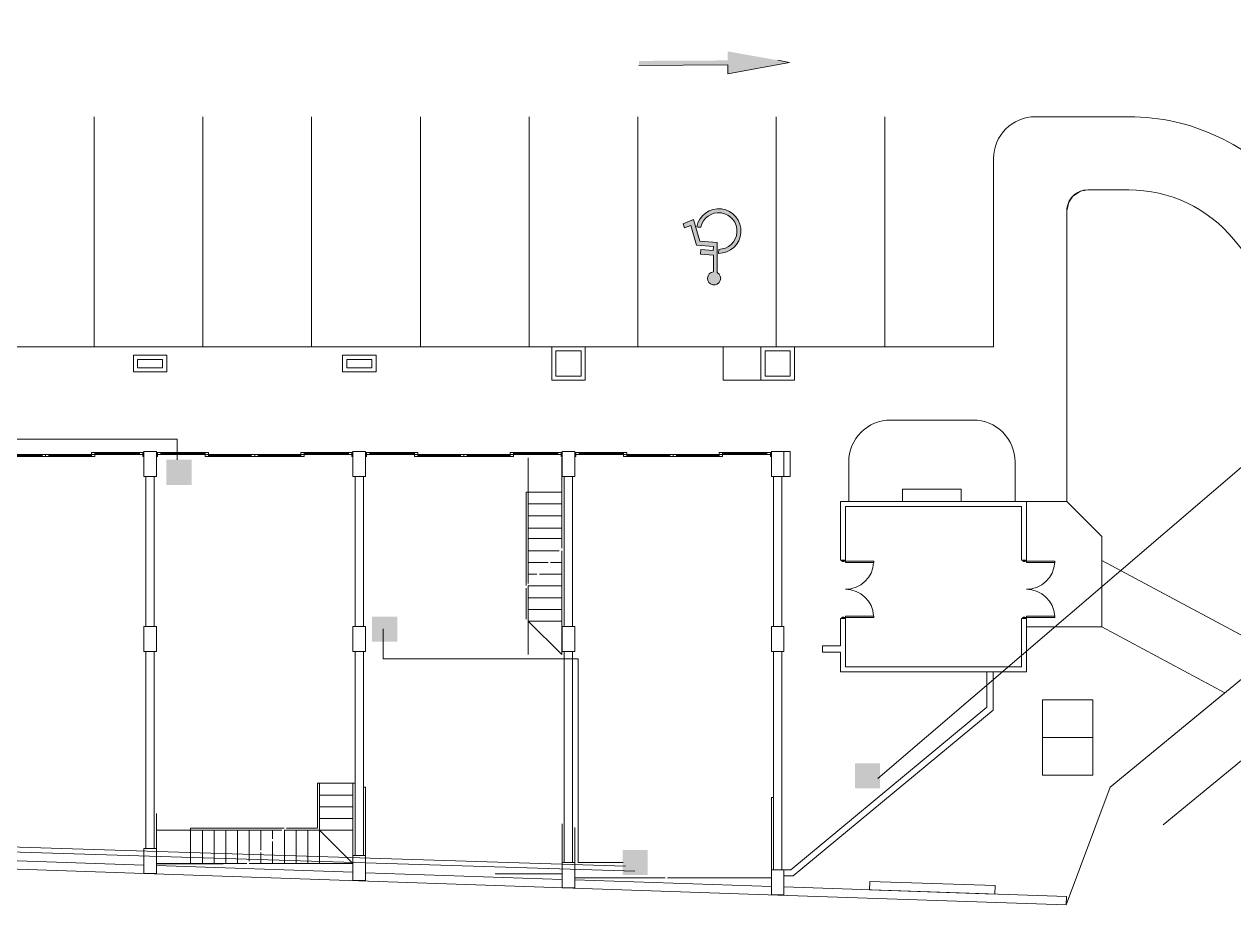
# Model space of a CAD drawing. Header units: inches. Extents: x -35 to 98, y -34 to 46.
# Drawn here: x 41.73 to 70.64, y -33.18 to -12.13 of the extents above; entities that cross this region are included whole.
import ezdxf

# ---------------------------------------------------------------- set-up
doc = ezdxf.new("R2010")
doc.units = ezdxf.units.IN
doc.header["$MEASUREMENT"] = 0
doc.layers.add('back_bone', color=30, linetype='Continuous', lineweight=9)
doc.layers.add('Estructura', color=8, linetype='Continuous', lineweight=9)
doc.layers.add('RACK01', color=7, linetype='Continuous')

# ---------------------------------------------------------------- blocks, each defined once
blk = doc.blocks.new('MINUS')
h = blk.add_hatch(color=252)
edge = h.paths.add_edge_path()
edge.add_line((547.7232086236108, 36.9235401597719), (548.1042804642341, 37.0735914674988))
edge.add_line((548.1042804642342, 37.07359146749879), (548.2385584589549, 36.79635147714157))
edge.add_line((548.2385584589549, 36.79635147714156), (548.3295834900774, 36.84043840209338))
edge.add_line((548.3295834900774, 36.84043840209338), (548.1993180739213, 37.10939373460385))
edge.add_line((548.1993180739213, 37.10939373460384), (548.2946329770457, 37.14871949314875))
edge.add_line((548.2946329770457, 37.14871949314875), (548.4695233105241, 36.78762835183436))
edge.add_line((548.469523310524, 36.78762835183439), (548.9595555950775, 36.83003924652281))
edge.add_line((548.9595555950777, 36.83003924652279), (548.9608679319426, 36.67097045903058))
edge.add_line((548.9608679319423, 36.6709704590306), (549.0589714571755, 36.67581418795538))
edge.add_line((549.0589714571756, 36.67581418795535), (549.0599644592585, 36.93362550172336))
edge.add_line((549.0599644592585, 36.93362550172338), (548.5259816139599, 36.88396187354939))
edge.add_line((548.5259816139599, 36.88396187354937), (548.3441465965848, 37.25939150793232))
edge.add_line((548.3441465965847, 37.25939150793233), (547.6760914684396, 36.99585067876362))
edge.add_arc((547.5778129780072, 36.88030702433592), 0.1516871707172555, 409.61635791416, 736.5597517022761)
edge = h.paths.add_edge_path()
edge.add_line((548.8363633348799, 37.02829337975659), (548.8742134789235, 36.95014525435842))
edge.add_arc((548.5893727626324, 37.39569239434553), 0.5288161188994165, 302.591003042123, 561.5973035725094)
edge.add_line((548.0976828089865, 37.20104533659287), (548.1754386106916, 37.23870546317638))
edge.add_arc((548.5893727625977, 37.3956923942379), 0.442703488396265, -56.0883253260439, 200.7695229083841, ccw=False)
for points in [[(548.8299615828743, 37.03004042403904), (548.8560825608092, 36.97610917725584), (548.8721531190787, 36.9429287486313, 2.149098351319528), (548.0950404180115, 37.1942099337336), (548.1817578918419, 37.23621054294652, -2.097118794356095)], [(547.729245737849, 36.92054368344721), (548.1018005044936, 37.06724129784833), (548.2362379970062, 36.78967199689647), (548.3362629703222, 36.83811794014432), (548.2061317838761, 37.10679613235693), (548.2921860726165, 37.14230107512892), (548.4665241822763, 36.7823500947654), (548.9546003678853, 36.82459169467661), (548.9559110817578, 36.66571963057093), (549.063953159867, 36.67105406210734), (549.064985636497, 36.93911408026156), (548.5289704261605, 36.88926142987001), (548.3466252786585, 37.26574431554543), (547.6770159153589, 37.00159035670518, 6.342635046751864)]]:
    blk.add_lwpolyline(points, format="xyb", close=True)

msp = doc.modelspace()

# ---------------------------------------------------------------- hatches: boundary and pattern name
at = {"layer": 'Estructura'}
h = msp.add_hatch(color=256, dxfattribs=at)
h.dxf.hatch_style = 1
h.paths.add_polyline_path([(60.02482083548703, -13.04327234129518), (58.54738514800793, -12.78124221097535), (58.54855089493354, -12.99723906523398), (56.42458182846052, -13.0087022434799), (56.42516470192309, -13.11670067058803), (58.54913376839578, -13.10523749234223), (58.55029951531957, -13.32123434651699)])
at = {"layer": 'RACK01'}
h = msp.add_hatch(color=256, dxfattribs=at)
h.dxf.hatch_style = 1
h.paths.add_polyline_path([(45.13053497016751, -22.54360634589172), (45.13053497016747, -23.14360634589173), (45.73053497016746, -23.14360634589177), (45.7305349701675, -22.54360634589176)])
h = msp.add_hatch(color=256, dxfattribs=at)
h.dxf.hatch_style = 1
h.paths.add_polyline_path([(50.0478099249429, -26.29081985442657), (50.04780992494286, -26.89081985442658), (50.64780992494286, -26.89081985442662), (50.6478099249429, -26.29081985442662)])
h = msp.add_hatch(color=256, dxfattribs=at)
h.dxf.hatch_style = 1
h.paths.add_polyline_path([(61.58692610531497, -29.79882486948448), (61.58692610531493, -30.39882486948449), (62.18692610531492, -30.39882486948453), (62.18692610531497, -29.79882486948452)])
h = msp.add_hatch(color=256, dxfattribs=at)
h.dxf.hatch_style = 1
h.paths.add_polyline_path([(56.03318712694508, -31.86912294098705), (56.03318712694504, -32.46912294098706), (56.63318712694503, -32.4691229409871), (56.63318712694507, -31.86912294098709)])

# ---------------------------------------------------------------- linework, layer by layer
at = {"layer": 'back_bone', "color": 6}
for p, q in [((84.11520167567457, -11.33508770313199), (62.13448161632273, -30.16453482486131)), ((45.38373970529148, -22.04644860608153), (-9.473731155937514, -22.04644860607772)), ((45.38373970529145, -22.54324996338892), (45.38373970529148, -22.04644860608153)), ((50.31458264859761, -27.29859927524224), (50.31458264859765, -26.58458187624689)), ((54.9705042940108, -27.29859927524256), (50.31458264859761, -27.29859927524224)), ((54.97050429401047, -32.16520869826107), (54.9705042940108, -27.29859927524256)), ((32.95585771287503, -31.52976346120687), (56.1031021688044, -32.25975501498814)), ((56.04466097780568, -32.16520869826115), (54.97050429401047, -32.16520869826107))]:
    msp.add_line(p, q, dxfattribs=at)
at = {"layer": 'back_bone'}
msp.add_lwpolyline([(32.60584641594406, -31.64344934278298), (56.3247123585632, -32.3747397475562)], dxfattribs=at)
at = {"layer": 'Estructura', "linetype": 'Continuous'}
for p, q in [((43.40140601127608, -19.84257202074103), (43.40140601127631, -14.34257202074126)), ((46.00140601127599, -19.84257202074114), (46.00140601127622, -14.34257202074131)), ((48.60140601127601, -19.84257202074131), (48.60140601127624, -14.34257202074149)), ((51.20140601127603, -19.84257202074143), (51.20140601127638, -14.34257202074163)), ((53.80140601127606, -19.84257202074154), (53.80140601127628, -14.34257202074174))]:
    msp.add_line(p, q, dxfattribs=at)
at = {"layer": 'Estructura'}
for p, q in [((56.40140601127597, -19.84257202074166), (56.40140601127619, -14.34257202074183)), ((59.70140601127603, -19.84257202074177), (59.70140601127626, -14.342572020742)), ((62.30140601127594, -19.84257202074188), (62.30140601127628, -14.34257202074205)), ((68.13420320056854, -14.3425720207435), (65.90140601127699, -14.34257202074157)), ((64.9014060112762, -15.34257202074168), (64.90140601127608, -19.84257202074185)), ((68.13420320056706, -16.0925720207435), (67.15140601127665, -16.09257202074268)), ((66.6514060112762, -16.59257202074043), (66.6514060112762, -23.54275993356184)), ((59.70140601127626, -19.842572020742), (-1.49859398872367, -19.84257202073856)), ((58.4401095113419, -20.64257202074178), (58.4401095113419, -19.84257202074194)), ((60.14010951134206, -19.84257202074185), (64.90140601127608, -19.84257202074185)), ((59.34010951134188, -20.64257202074181), (58.4401095113419, -20.64257202074178)), ((62.4399233300163, -21.59257202074183), (64.41278845846965, -21.59257202074191)), ((53.7783379179157, -22.49881138683816), (53.77833791791654, -25.4988113868385)), ((54.57833791791585, -22.49881138683794), (54.57833791791632, -24.65881138683859)), ((61.4399233300163, -23.54275993356178), (61.43992333001619, -22.59257202074191)), ((65.41278845846954, -23.54275993356195), (65.41278845846976, -22.59257202074211)), ((44.64010951134183, -26.5275720207414), (44.64010951134183, -22.94257202074145)), ((44.84010951134188, -26.52757202074143), (44.84010951134199, -22.94257202074145)), ((49.64010951134195, -26.52757202074143), (49.64010951134195, -22.94257202074151)), ((49.84010951134211, -26.52757202074149), (49.84010951134211, -22.94257202074151)), ((54.64010951134183, -26.52757202074149), (54.64010951134195, -22.94257202074157)), ((54.84010951134199, -26.52757202074152), (54.84010951134211, -22.94257202074157)), ((59.64010951134183, -26.52757202074166), (59.64010951134195, -22.94257202074171)), ((59.84010951134199, -26.52757202074166), (59.84010951134199, -22.94257202074168)), ((53.72833791791623, -23.318811386838), (53.72833791791663, -25.55131138683841)), ((61.23999755452358, -24.94521958313599), (61.2399233295191, -23.54275053552105)), ((61.23992333001648, -23.54275993356153), (65.6871108141771, -23.54275993356161)), ((61.35992896949448, -23.66275993356122), (65.56711645338792, -23.66275993356162)), ((61.35999714229034, -24.94521958313605), (61.35992896949448, -23.66275993356122)), ((65.56711645338792, -23.66275993356162), (65.56718282194434, -24.94522898117673)), ((65.68718310786299, -24.94522898117656), (65.6871108141771, -23.54275993356161)), ((65.6871108141771, -23.54275993356173), (66.6514060112762, -23.54275993356184)), ((67.48715389483935, -24.37850781712511), (66.6514060112762, -23.5427599335619)), ((53.77833791791671, -23.87881138683827), (54.57833791791672, -23.87881138683816)), ((54.57666977069228, -24.17445219889829), (53.78754259827141, -24.17445219889834)), ((54.5766697706923, -24.42815386512633), (53.78754259827142, -24.42815386512638)), ((67.48726525952019, -26.53893879333377), (67.48715389483935, -24.37850781712511)), ((53.77833791791678, -24.71881138683842), (54.52119506077369, -24.71881138683832)), ((54.57833791791634, -24.71881138683876), (54.57833791791693, -27.19881138683832)), ((53.77833791791681, -24.99881138683839), (54.25452839410706, -24.99881138683833)), ((54.31167125125003, -24.99881138683832), (54.57833791791671, -24.99881138683828)), ((61.23999755452358, -24.94521958313599), (61.35999714229034, -24.94521958313605)), ((61.26212323914409, -24.94746478105428), (61.26212340584844, -24.94521958313605)), ((61.27334800623554, -24.96393039930966), (61.27334822850808, -24.96093680208536)), ((61.30187681861092, -24.96393251755482), (61.27334800623554, -24.96393039930966)), ((61.28387681866069, -24.96393118106691), (61.28387649691363, -24.96826451438811)), ((61.29477041775498, -24.97693198994521), (61.32187585331427, -24.97693400250567)), ((61.30187681861092, -24.96393251755482), (61.30187770960309, -24.95193251758796)), ((61.32187770954793, -24.95193400257507), (61.30187770960309, -24.95193251758796)), ((61.32187770954793, -24.95193400257507), (61.32187585331427, -24.97693400250567)), ((61.35987681845096, -24.96393682401684), (61.32187681855576, -24.96393400254196)), ((61.35987867468462, -24.93893682408564), (61.35987681845096, -24.96393682401684)), ((65.68718310786288, -24.94522898117667), (65.56718282194434, -24.94522898117664)), ((65.58944374656845, -24.94747417909458), (65.58944391327292, -24.94522898117641)), ((65.60066851366001, -24.96393979735008), (65.60066873593244, -24.96094620012575)), ((65.62919732603517, -24.96394191559516), (65.60066851366001, -24.96393979735008)), ((65.61119732608493, -24.96394057910724), (65.611197004338, -24.9682739124285)), ((65.62209092517945, -24.9769413879856), (65.64919636073874, -24.97694340054606)), ((65.62919732603517, -24.96394191559516), (65.62919821702734, -24.9519419156283)), ((65.64919821697241, -24.95194340061543), (65.62919821702734, -24.9519419156283)), ((65.64919821697241, -24.95194340061543), (65.64919636073874, -24.97694340054606)), ((65.68719732587543, -24.96394622205726), (65.64919732598001, -24.96394340058229)), ((65.68719918210898, -24.93894622212603), (65.68719732587543, -24.96394622205726)), ((67.48718344872383, -24.95184154436707), (71.59895206484485, -27.14719845680638)), ((53.77833791791685, -25.27881138683836), (53.98786172744034, -25.27881138683845)), ((54.04500458458327, -25.27881138683845), (54.57833791791675, -25.27881138683836)), ((53.72833791791665, -25.61131138683859), (53.72833791791681, -26.34881138683831)), ((53.77833791791652, -25.55881138683868), (53.77833791791678, -26.39881138683837)), ((53.77833791791672, -25.55881138683834), (54.57833791791668, -25.55881138683834)), ((53.77833791791678, -25.83881138683854), (54.57833791791668, -25.83881138683842)), ((73.17308202254826, -25.85001766263896), (67.68745227004727, -30.37051708140275)), ((53.77833791791679, -26.1188113868384), (54.57833791791675, -26.11881138683828)), ((61.29467211163193, -26.30093198629594), (61.3217775471911, -26.30093399885656)), ((61.32177569095755, -26.32593399878799), (61.3217775471911, -26.30093399885656)), ((65.62199261905606, -26.3009413843363), (65.64909805461524, -26.30094339689695)), ((65.6490961983818, -26.32594339682835), (65.64909805461524, -26.30094339689695)), ((53.77833791791678, -26.39881138683848), (53.77833791791698, -27.19881138683844)), ((53.77833791791678, -26.39881138683848), (54.57833791791679, -26.39881138683837)), ((53.77833791791678, -26.39881138683848), (54.57833791791693, -27.19881138683832)), ((61.2401059059623, -26.99250189573006), (61.24007131594975, -26.33892939529277)), ((61.24007131594975, -26.33892939529277), (61.36007122890565, -26.33892939529282)), ((61.25977519291676, -26.33263937801273), (61.25977472588703, -26.33892939529282)), ((61.25977472588703, -26.33892939529282), (61.35977472561147, -26.33893682022664)), ((61.26202039083465, -26.33263954471717), (61.25977519291676, -26.33263937801273)), ((61.262020557539, -26.33039434679874), (61.26202039083465, -26.33263954471717)), ((61.27324776962926, -26.31393039558826), (61.27324754735649, -26.31692399281256)), ((61.30177658200488, -26.31393251383399), (61.27324776962926, -26.31393039558826)), ((61.28377658205441, -26.31393117734559), (61.28377690380147, -26.30959784402442)), ((61.30177658200488, -26.31393251383399), (61.30177569101271, -26.32593251380091)), ((61.32177569095755, -26.32593399878799), (61.30177569101271, -26.32593251380091)), ((61.3597765818448, -26.31393682029567), (61.32177658194949, -26.31393399882062)), ((61.35977472561147, -26.33893682022664), (61.3597765818448, -26.31393682029567)), ((61.36013269017563, -27.4951325068311), (61.36007122890565, -26.33892939529282)), ((65.68711098252923, -26.33893879333341), (65.56711097977448, -26.33893879333338)), ((65.5672549472781, -26.33893879333338), (65.56731478100868, -27.49513250683113)), ((65.58709570034101, -26.33264877605312), (65.58709523331105, -26.3389387933331)), ((65.58709523331105, -26.3389387933331), (65.68709523303572, -26.33894621826703)), ((65.5893408982589, -26.33264894275753), (65.58709570034101, -26.33264877605312)), ((65.58934106496325, -26.3304037448391), (65.5893408982589, -26.33264894275753)), ((65.60056827705351, -26.31393979362865), (65.60056805478062, -26.31693339085295)), ((65.62909708942912, -26.31394191187435), (65.60056827705351, -26.31393979362865)), ((65.61109708947855, -26.31394057538596), (65.61109741122571, -26.30960724206479)), ((65.62909708942912, -26.31394191187435), (65.62909619843695, -26.3259419118413)), ((65.6490961983818, -26.32594339682835), (65.62909619843695, -26.3259419118413)), ((65.68709708926893, -26.31394621833606), (65.64909708937363, -26.31394339686098)), ((65.68709523303572, -26.33894621826703), (65.68709708926893, -26.31394621833606)), ((65.68732073454838, -27.61513250683105), (65.68725495003274, -26.33893879333353)), ((65.68725495003274, -26.53893879333366), (67.48726525952019, -26.53893879333377)), ((67.48726525952019, -26.53893879333386), (70.43026714629774, -28.11026737202086)), ((74.31994239243879, -26.84862233522584), (68.95155655366374, -31.27250549154296)), ((44.64010951134161, -31.83256643659591), (44.64010951134172, -27.12757202074145)), ((44.84010951134177, -31.83256643659597), (44.84010951134177, -27.12757202074145)), ((49.64010951134172, -32.00216334361168), (49.64010951134183, -27.12757202074151)), ((49.84010951134177, -32.00216334361177), (49.84010951134199, -27.12757202074151)), ((54.64010951134172, -32.17176025062771), (54.64010951134172, -27.12757202074151)), ((54.84010951134177, -32.17176025062768), (54.84010951134188, -27.12757202074157)), ((59.64010951134172, -32.34135715764363), (59.64010951134172, -27.12757202074168)), ((59.84010951134165, -32.3413571576436), (59.84010951134188, -27.12757202074171)), ((60.81510818570688, -26.99252438853144), (61.24010590596241, -26.99250189573006)), ((60.81510818570688, -26.99252438853146), (60.81511612438531, -27.14252438832146)), ((60.81511612438531, -27.14252438832141), (61.24011384464073, -27.14250189552003)), ((61.24013885838995, -27.61513250683073), (61.24011384464062, -27.14250189552003)), ((61.24013885838995, -27.61513250683073), (65.68732073454838, -27.61513250683105)), ((61.36013269017563, -27.4951325068311), (65.56731478100868, -27.49513250683113)), ((64.73732364048713, -27.61513250683105), (64.73732364048702, -28.45941440998619)), ((64.88732364048711, -27.61513250683105), (64.88732364048711, -28.52988473541755)), ((67.26919816136306, -28.28126964477291), (66.06919816577327, -28.28138844371362)), ((66.06919816577327, -28.28138844371362), (66.06931696471382, -30.08138843930327)), ((67.26931696030361, -30.08126964036232), (67.26919816136306, -28.28126964477291)), ((60.05676911077965, -32.3413571576436), (64.73732364048702, -28.45941440998619)), ((60.1108782121381, -32.49135715764366), (64.88732364048711, -28.52988473541755)), ((67.26925756083334, -29.18126964256759), (66.06925756524366, -29.18138844150833)), ((48.74010951134368, -31.34647827363538), (48.74010951134424, -30.27647827363522)), ((48.79010951134443, -30.27647827363531), (48.74010951134413, -30.27647827363531)), ((48.79010951134363, -31.39647827363534), (48.79010951134408, -30.27647827363528)), ((48.79010951134408, -30.27647827363533), (49.59010951134415, -30.27647827363545)), ((49.5901095113437, -32.19647827363541), (49.59010951134415, -30.27647827363533)), ((49.59010951134415, -30.27647827363542), (49.64010951134433, -30.27647827363545)), ((49.64010951134377, -31.7818281560822), (49.64010951134433, -30.27647827363516)), ((66.06931696471382, -30.08138843930327), (67.26931696030361, -30.08126964036232)), ((48.79010951134386, -30.55647827363536), (49.59010951134381, -30.55647827363542)), ((49.84010951134211, -31.87348477384658), (49.84010951134211, -30.36813489139966)), ((49.89010951134217, -30.36813489139983), (49.84010951134222, -30.36813489139989)), ((49.89010951134217, -32.28813489139988), (49.89010951134217, -30.36813489139978)), ((59.59010951134267, -32.53567208766715), (59.59010951134313, -30.61567208766691)), ((59.59010951134313, -30.61567208766702), (59.64010951134331, -30.61567208766705)), ((59.64010951134286, -32.12102197011394), (59.64010951134331, -30.61567208766677)), ((66.63637112461309, -33.18036199277084), (67.68745227004727, -30.37051708140275)), ((48.79010951134386, -30.83647827363539), (49.59010951134381, -30.83647827363545)), ((44.89010951134104, -31.83256643659597), (44.89010951134092, -30.99721655414923)), ((48.79010951134386, -31.11647827363525), (49.59010951134381, -31.11647827363534)), ((44.89010951134354, -31.39647827363451), (47.89010951134354, -31.39647827363522)), ((45.71010951134325, -31.3464782736349), (47.94260951134343, -31.34647827363527)), ((45.71010951134336, -31.39647827363471), (45.71010951134325, -31.3464782736349)), ((45.71010951134359, -31.3964782736346), (45.71010951134348, -32.19647827363544)), ((45.99010951134356, -31.39647827363554), (45.99010951134368, -32.19647827363546)), ((46.27010951134365, -31.3964782736354), (46.27010951134342, -32.19647827363541)), ((46.55010951134373, -31.39647827363551), (46.55010951134362, -32.19647827363541)), ((46.83010951134359, -31.39647827363548), (46.83010951134348, -32.19647827363544)), ((47.11010951134368, -31.3964782736354), (47.11010951134357, -32.13933541649224)), ((47.39010951134354, -31.3964782736354), (47.39010951134365, -31.87266874982551)), ((47.67010951134363, -31.39647827363551), (47.67010951134374, -31.60600208315877)), ((47.95010951134394, -31.39647827363525), (48.79010951134363, -31.39647827363534)), ((47.95010951134371, -31.39647827363531), (47.9501095113436, -32.19647827363529)), ((48.00260951134372, -31.34647827363524), (48.74010951134368, -31.34647827363538)), ((48.2301095113438, -31.39647827363534), (48.23010951134368, -32.19647827363529)), ((48.51010951134366, -31.3964782736354), (48.51010951134366, -32.19647827363535)), ((48.79010951134374, -31.39647827363531), (49.59010951134358, -31.39647827363545)), ((48.79010951134374, -31.39647827363531), (48.79010951134374, -32.19647827363538)), ((48.79010951134374, -31.39647827363531), (49.5901095113437, -32.19647827363541)), ((54.59010951134131, -32.17176025062768), (54.5901095113412, -31.24206568700428)), ((54.89010951134092, -32.17176025062774), (54.89010951134081, -31.33641036818103)), ((47.67010951134374, -31.66314494030185), (47.67010951134374, -32.19647827363541)), ((29.11794785162407, -31.90776028412826), (59.74010951134174, -32.9464450648541)), ((39.89010951134104, -32.07303032463095), (44.59010951134142, -32.23245141722605)), ((47.39010951134365, -31.92981160696858), (47.39010951134365, -32.19647827363535)), ((44.89010951134331, -32.19647827363461), (47.05010951134373, -32.19647827363501)), ((44.89010951134104, -32.19721655414925), (46.49010951134117, -32.19721655414899)), ((44.89010951134138, -32.24262723164701), (49.5901095113412, -32.40204832424193)), ((47.11010951134391, -32.19647827363504), (49.5901095113437, -32.19647827363541)), ((59.89010951134127, -32.3413571576436), (60.05676911077965, -32.3413571576436)), ((49.89010951134115, -32.41222413866289), (54.5901095113412, -32.57164523125788)), ((54.5901095113412, -32.44206568700433), (52.99010951134106, -32.44206568700422)), ((54.8901095113424, -32.53567208766638), (57.05010951134271, -32.53567208766678)), ((54.89010951134092, -32.536410368181), (56.49010951134106, -32.53641036818077)), ((54.89010951134115, -32.58182104567884), (59.59010951134131, -32.74124213827376)), ((57.11010951134288, -32.53567208766678), (59.59010951134267, -32.53567208766715)), ((59.89010951134127, -32.49135715764363), (60.1108782121381, -32.49135715764366)), ((59.64010951134161, -32.94983700299439), (59.64010951134161, -32.94135715764359)), ((59.74010951134163, -32.94644506485416), (66.63637112461309, -33.18036199277081)), ((59.84010951134165, -32.94983700299444), (59.84010951134177, -32.94135715764359)), ((59.89010951134115, -32.75141795269472), (66.64315110175015, -32.98047694603137)), ((66.63637112461309, -33.18036199277076), (66.64315110175015, -32.98047694603137))]:
    msp.add_line(p, q, dxfattribs=at)
at = {"layer": 'Estructura', "color": 251, "true_color": 0x636466}
for p, q in [((41.13760951134132, -22.41781345868266), (42.16010951134193, -22.41781345868309)), ((41.13760951134121, -22.44056345868266), (42.16010951134182, -22.44056345868309)), ((41.1376095113411, -22.44256345868313), (42.16010951134182, -22.44256345868358)), ((41.1376095113411, -22.46531345868324), (42.16010951134193, -22.46531345868364)), ((43.34260951134284, -22.41781345868291), (42.32010951134156, -22.41781345868303)), ((43.34260951134296, -22.440563458683), (42.32010951134167, -22.44056345868317)), ((43.34260951134296, -22.44256345868352), (42.32010951134156, -22.44256345868364)), ((43.34260951134307, -22.46531345868353), (42.32010951134167, -22.46531345868364)), ((44.48510951134209, -22.36531345868347), (43.42260951134277, -22.36531345868333)), ((44.48510951134209, -22.38806345868356), (43.42260951134288, -22.38806345868345)), ((44.4851095113422, -22.390063458684), (43.42260951134277, -22.3900634586838)), ((44.48510951134197, -22.41281345868411), (43.42260951134288, -22.41281345868394)), ((44.59010951134199, -22.34007202074129), (44.59010951134188, -22.49007202074306)), ((44.99510951134208, -22.36531345868336), (46.05760951134106, -22.36531345868336)), ((44.99510951134208, -22.38806345868345), (46.05760951134117, -22.38806345868356)), ((44.99510951134208, -22.3900634586838), (46.05760951134106, -22.39006345868383)), ((44.99510951134208, -22.41281345868389), (46.05760951134117, -22.41281345868403)), ((46.13760951134121, -22.41781345868291), (47.16010951134182, -22.4178134586834)), ((46.13760951134121, -22.44056345868294), (47.16010951134182, -22.4405634586834)), ((46.1376095113411, -22.44256345868341), (47.16010951134193, -22.44256345868386)), ((46.1376095113411, -22.46531345868355), (47.16010951134193, -22.46531345868395)), ((48.34260951134284, -22.41781345868317), (47.32010951134156, -22.41781345868334)), ((48.34260951134284, -22.44056345868326), (47.32010951134167, -22.44056345868349)), ((48.34260951134296, -22.44256345868378), (47.32010951134144, -22.44256345868392)), ((48.34260951134307, -22.46531345868384), (47.32010951134167, -22.46531345868395)), ((49.48510951134209, -22.36531345868376), (48.42260951134277, -22.36531345868364)), ((49.48510951134209, -22.38806345868385), (48.42260951134288, -22.38806345868379)), ((49.48510951134209, -22.39006345868425), (48.42260951134277, -22.39006345868408)), ((49.48510951134197, -22.41281345868443), (48.42260951134288, -22.41281345868423)), ((49.59010951134199, -22.34007202074154), (49.59010951134177, -22.49007202074334)), ((49.99510951134208, -22.36531345868364), (51.05760951134106, -22.36531345868367)), ((49.99510951134208, -22.38806345868373), (51.05760951134117, -22.38806345868385)), ((49.99510951134197, -22.39006345868411), (51.05760951134106, -22.39006345868414)), ((49.99510951134197, -22.4128134586842), (51.05760951134117, -22.41281345868434)), ((51.13760951134121, -22.41781345868323), (52.16010951134193, -22.41781345868368)), ((51.1376095113411, -22.44056345868326), (52.16010951134182, -22.44056345868366)), ((51.1376095113411, -22.44256345868369), (52.16010951134193, -22.44256345868415)), ((51.1376095113411, -22.46531345868381), (52.16010951134193, -22.46531345868424)), ((53.34260951134284, -22.41781345868348), (52.32010951134156, -22.4178134586836)), ((53.34260951134296, -22.44056345868357), (52.32010951134167, -22.44056345868374)), ((53.34260951134296, -22.44256345868409), (52.32010951134156, -22.44256345868421)), ((53.34260951134307, -22.46531345868409), (52.32010951134167, -22.46531345868421)), ((54.48510951134197, -22.36531345868404), (53.42260951134277, -22.3653134586839)), ((54.48510951134197, -22.38806345868413), (53.42260951134288, -22.38806345868404)), ((54.48510951134209, -22.39006345868457), (53.42260951134277, -22.39006345868437)), ((54.48510951134197, -22.41281345868468), (53.42260951134288, -22.41281345868451)), ((54.59010951134199, -22.34007202074186), (54.59010951134177, -22.49007202074363)), ((54.99510951134197, -22.36531345868393), (56.05760951134106, -22.36531345868393)), ((54.99510951134197, -22.38806345868402), (56.05760951134117, -22.38806345868413)), ((54.99510951134197, -22.39006345868437), (56.05760951134106, -22.39006345868439)), ((54.99510951134197, -22.41281345868445), (56.05760951134117, -22.4128134586846)), ((56.13760951134121, -22.41781345868348), (57.16010951134193, -22.41781345868399)), ((56.1376095113411, -22.44056345868357), (57.16010951134182, -22.44056345868397)), ((56.1376095113411, -22.44256345868398), (57.16010951134182, -22.44256345868443)), ((56.1376095113411, -22.46531345868412), (57.16010951134193, -22.46531345868452)), ((58.34260951134284, -22.41781345868374), (57.32010951134156, -22.41781345868391)), ((58.34260951134296, -22.44056345868383), (57.32010951134167, -22.44056345868405)), ((58.34260951134296, -22.44256345868435), (57.32010951134144, -22.44256345868449)), ((58.34260951134307, -22.46531345868441), (57.32010951134167, -22.46531345868452)), ((59.48510951134197, -22.36531345868435), (58.42260951134277, -22.36531345868421)), ((59.48510951134197, -22.38806345868441), (58.42260951134288, -22.38806345868436)), ((59.48510951134209, -22.39006345868482), (58.42260951134277, -22.39006345868465)), ((59.48510951134197, -22.41281345868499), (58.42260951134288, -22.41281345868479)), ((59.59010951134199, -22.34007202074211), (59.59010951134188, -22.49007202074391)), ((60.04010951134192, -22.34257202074154), (59.89010951134183, -22.34257202074163)), ((60.04010951134192, -22.3425720207416), (60.04010951134181, -22.94257202074159)), ((59.89010951134183, -22.94257202074162), (60.04010951134181, -22.94257202074159)), ((53.77833791791596, -23.3188113868381), (53.72833791791623, -23.318811386838)), ((53.77833791791584, -23.31881138683833), (54.57833791791668, -23.3188113868381)), ((53.77833791791678, -23.5988113868383), (54.57833791791673, -23.59881138683819))]:
    msp.add_line(p, q, dxfattribs=at)
at = {"layer": 'Estructura'}
for points in [[(59.74040551834888, -12.99282995436097), (60.02482083548703, -13.04327234129518), (60.02482083548703, -13.04327234129518), (58.55029951531957, -13.32123434651699), (58.54913376839578, -13.10523749234223), (56.42516470192309, -13.11670067058803)], [(60.14010951134195, -20.64257202074181), (59.34010951134199, -20.64257202074178), (59.34010951134199, -19.84257202074183), (60.14010951134206, -19.84257202074185), (60.14010951134195, -20.64257202074178)]]:
    msp.add_lwpolyline(points, dxfattribs=at)
for points in [[(73.64819450012929, -20.92300847859583), (70.64222361554583, -17.27560961227486, 0.2240152092535645), (68.13420320056706, -16.09257202074353), (67.15140601127653, -16.09257202074274), (66.97473353269616, -16.12482547044594), (66.79785262068297, -16.23901863014704), (66.69639371271101, -16.38529489186594), (66.65140601127631, -16.59257202074052), (66.65140601127369, -19.64691850704416), (66.6514060112762, -23.5427599335619), (67.48715389483924, -24.37850781712517), (67.48718344872371, -24.9518415443671), (71.5989520648444, -27.14719845680641), (73.17308202254797, -25.85001766263896, 0.4142273268193778)], [(66.65140601127597, -23.54275993356195), (67.48715389483901, -24.37850781712525), (67.48718344872348, -24.95184154436713), (71.5989520648444, -27.14719845680649), (73.17308202254797, -25.85001766263905, 0.4142273268194058), (73.64819450012924, -20.92300847859595), (70.6422236155481, -17.27560961227481, 0.2240152092529799), (68.1342032005666, -16.09257202074356), (67.15140601127631, -16.09257202074279, 0.4142135623733475), (66.65140601127585, -16.59257202074285)], [(61.43992333001596, -22.59257202074191), (61.43992333001596, -23.54275993356156), (62.7263558942427, -23.54275993356167), (62.7263558942427, -23.24275993356149), (64.12635589424279, -23.24275993356157), (64.1263558942429, -23.54275993356167), (65.41278845846931, -23.54275993356167), (65.41278845846954, -22.59257202074205, 0.4142135623731839), (64.41278845846954, -21.59257202074183), (62.43992333001596, -21.59257202074185, 0.4142135623731191)], [(61.26848413313199, -24.95420084713838, 0.00297801900738219), (61.26850148795926, -24.95430842040439, 0.003273041791229758)], [(65.59580464055612, -24.95421024517871, 0.00297801900738219), (65.59582199538339, -24.95431781844469, 0.003273041791229758)], [(61.26838245175382, -26.32365922537342, -0.00297801900738219), (61.268399822555, -26.32355165468572, -0.003273041791229758)], [(65.59570295917807, -26.32366862341384, -0.00297801900738219), (65.59572032997924, -26.32356105272611, -0.003273041791229758)]]:
    msp.add_lwpolyline(points, format="xyb", close=True, dxfattribs=at)
for points in [[(54.34010951134199, -19.84257202074149), (55.14010951134206, -19.84257202074154), (55.14010951134195, -20.6425720207415), (54.34010951134199, -20.64257202074144)], [(54.44010951134213, -19.94257202074151), (55.04010951134204, -19.94257202074154), (55.04010951134192, -20.54257202074145), (54.44010951134213, -20.5425720207415)], [(59.44010951134213, -19.94257202074185), (60.04010951134192, -19.94257202074185), (60.04010951134192, -20.54257202074179), (59.44010951134202, -20.54257202074182)], [(45.14010951134229, -20.44257202074091), (45.14010951134229, -20.04257202074096), (44.34010951134222, -20.04257202074068), (44.34010951134222, -20.4425720207406)], [(45.04010951134227, -20.34257202074086), (45.04010951134227, -20.14257202074093), (44.44010951134224, -20.1425720207407), (44.44010951134224, -20.34257202074066)], [(50.14010951134229, -20.44257202074145), (50.14010951134229, -20.04257202074153), (49.34010951134222, -20.04257202074119), (49.34010951134222, -20.44257202074117)], [(50.04010951134227, -20.3425720207414), (50.04010951134227, -20.14257202074147), (49.44010951134224, -20.14257202074127), (49.44010951134224, -20.3425720207412)], [(64.12635589424302, -23.54275993356161), (64.1263558942429, -23.24275993356154), (62.72635589424293, -23.24275993356149), (62.72635589424293, -23.54275993356153)], [(61.35987681845096, -24.96393682401684), (62.0348768165902, -24.96398694231858), (62.03487421786348, -24.9989869422234), (61.35987421972423, -24.99893682392177)], [(65.68719732587543, -24.96394622205726), (66.36219732401467, -24.96399634035906), (66.36219472528784, -24.9989963402639), (65.68719472714871, -24.99894622196216)], [(61.3597765818448, -26.31393682029504), (62.03477657998415, -26.31398693859948), (62.0347791787111, -26.2789869386949), (61.35977918057198, -26.27893682039017)], [(65.68709708926905, -26.31394621833543), (66.36209708740829, -26.31399633663993), (66.36209968613547, -26.2789963367354), (65.68709968799611, -26.27894621843053)], [(44.89010951134127, -26.52757202074103), (44.59010951134131, -26.52757202074103), (44.5901095113412, -27.127572020741), (44.89010951134115, -27.12757202074103)], [(44.89010951134127, -26.52757202074098), (44.59010951134131, -26.52757202074098), (44.5901095113412, -27.12757202074097), (44.89010951134115, -27.12757202074097)], [(49.89010951134127, -26.5275720207412), (49.59010951134131, -26.5275720207412), (49.5901095113412, -27.1275720207412), (49.89010951134115, -27.12757202074117)], [(54.89010951134127, -26.52757202074132), (54.59010951134154, -26.52757202074135), (54.59010951134142, -27.12757202074134), (54.89010951134127, -27.12757202074134)], [(59.89010951134138, -26.52757202074166), (59.59010951134142, -26.52757202074166), (59.59010951134131, -27.12757202074168), (59.89010951134127, -27.12757202074165)], [(60.11087821213833, -32.49135715764383), (59.89010951134138, -32.4913571576438), (59.89010951134127, -32.75141795269489), (66.64315110175038, -32.98047694603157), (66.6363711246132, -33.18036199277098), (67.68745227004682, -30.37051708140312), (70.43026714629751, -28.11026737202072), (67.48726525952019, -26.53893879333388), (65.68726525957798, -26.5389399146125), (65.68732073242255, -27.61509126903097), (64.887323640487, -27.61513250683127), (64.88732364048722, -28.52988473541772)], [(44.59010951134142, -32.43256643659593), (44.89010951134138, -32.43256643659593), (44.89010951134138, -31.83256643659591), (44.59010951134142, -31.83256643659594)], [(49.59010951134131, -32.60216334361176), (49.89010951134127, -32.60216334361174), (49.89010951134127, -32.00216334361174), (49.59010951134131, -32.00216334361174)], [(54.59010951134131, -32.77176025062771), (54.89010951134127, -32.77176025062768), (54.89010951134138, -32.17176025062768), (54.59010951134142, -32.17176025062768)], [(59.5901095113412, -32.94135715764359), (59.89010951134115, -32.94135715764362), (59.89010951134127, -32.3413571576436), (59.59010951134131, -32.34135715764363)], [(64.93255727778102, -32.92245466169025), (64.93933725491841, -32.72256961495098), (61.94106155382688, -32.62086995789342), (61.93428157668994, -32.82075500463303)], [(64.93255727778113, -32.92245466169031), (64.93933725491864, -32.72256961495104), (61.94106155382711, -32.62086995789356), (61.93428157668994, -32.82075500463303)]]:
    msp.add_lwpolyline(points, close=True, dxfattribs=at)
at = {"layer": 'Estructura', "color": 251, "true_color": 0x636466}
for points in [[(42.16010951134193, -22.46531345868364), (42.24010951134174, -22.46531345868355), (42.24010951134186, -22.41781345868303), (42.16010951134193, -22.41781345868309)], [(42.32010951134167, -22.46531345868364), (42.24010951134174, -22.46531345868367), (42.24010951134163, -22.417813458683), (42.32010951134156, -22.41781345868303)], [(43.42260951134288, -22.41281345868394), (43.34260951134114, -22.41281345868394), (43.34260951134114, -22.36531345868347), (43.42260951134277, -22.36531345868333)], [(43.42260951134288, -22.46531345868353), (43.34260951134307, -22.46531345868353), (43.34260951134284, -22.41781345868291), (43.42260951134277, -22.41781345868294)], [(44.5651095113419, -22.41281345868411), (44.48510951134197, -22.41281345868411), (44.48510951134209, -22.36531345868347), (44.56510951134213, -22.36531345868359)], [(44.59010951134199, -22.4653134586837), (44.59010951134188, -22.3653134586837), (44.5651095113419, -22.36531345868359), (44.56510951134202, -22.46531345868367)], [(44.59010951134199, -22.94257202074077), (44.89010951134195, -22.94257202074074), (44.89010951134206, -22.34257202074075), (44.59010951134211, -22.34257202074075)], [(44.89010951134206, -22.46531345868355), (44.89010951134217, -22.36531345868353), (44.91510951134215, -22.36531345868345), (44.91510951134192, -22.46531345868355)], [(44.91510951134204, -22.41281345868394), (44.99510951134208, -22.41281345868389), (44.99510951134208, -22.36531345868336), (44.91510951134204, -22.3653134586833)], [(46.05760951134117, -22.41281345868403), (46.13760951134292, -22.412813458684), (46.1376095113428, -22.36531345868342), (46.05760951134106, -22.36531345868336)], [(46.05760951134117, -22.46531345868347), (46.1376095113411, -22.46531345868355), (46.13760951134121, -22.41781345868291), (46.05760951134117, -22.41781345868289)], [(47.16010951134193, -22.46531345868395), (47.24010951134174, -22.46531345868384), (47.24010951134186, -22.41781345868334), (47.16010951134182, -22.4178134586834)], [(47.32010951134167, -22.46531345868395), (47.24010951134174, -22.46531345868392), (47.24010951134163, -22.41781345868328), (47.32010951134156, -22.41781345868334)], [(48.42260951134288, -22.41281345868423), (48.34260951134114, -22.41281345868423), (48.34260951134114, -22.36531345868376), (48.42260951134277, -22.36531345868364)], [(48.42260951134277, -22.46531345868384), (48.34260951134307, -22.46531345868384), (48.34260951134284, -22.41781345868317), (48.42260951134277, -22.41781345868326)], [(49.56510951134202, -22.4128134586844), (49.48510951134197, -22.41281345868443), (49.48510951134209, -22.36531345868376), (49.56510951134202, -22.36531345868387)], [(49.59010951134199, -22.46531345868398), (49.59010951134188, -22.36531345868399), (49.5651095113419, -22.36531345868387), (49.56510951134202, -22.46531345868395)], [(49.59010951134199, -22.94257202074105), (49.89010951134195, -22.94257202074105), (49.89010951134195, -22.34257202074103), (49.59010951134199, -22.34257202074103)], [(49.89010951134195, -22.46531345868384), (49.89010951134217, -22.36531345868381), (49.91510951134215, -22.36531345868376), (49.91510951134192, -22.46531345868384)], [(49.91510951134204, -22.41281345868423), (49.99510951134197, -22.4128134586842), (49.99510951134208, -22.36531345868364), (49.91510951134192, -22.36531345868362)], [(51.05760951134117, -22.41281345868434), (51.13760951134292, -22.41281345868428), (51.1376095113428, -22.3653134586837), (51.05760951134106, -22.36531345868367)], [(51.05760951134117, -22.46531345868378), (51.1376095113411, -22.46531345868381), (51.13760951134121, -22.41781345868323), (51.05760951134117, -22.4178134586832)], [(52.16010951134193, -22.46531345868424), (52.24010951134174, -22.46531345868412), (52.24010951134186, -22.4178134586836), (52.16010951134193, -22.41781345868368)], [(52.32010951134167, -22.46531345868421), (52.24010951134174, -22.46531345868424), (52.24010951134163, -22.4178134586836), (52.32010951134156, -22.4178134586836)], [(53.42260951134288, -22.41281345868451), (53.34260951134114, -22.41281345868451), (53.34260951134114, -22.36531345868404), (53.42260951134277, -22.3653134586839)], [(53.42260951134277, -22.46531345868409), (53.34260951134307, -22.46531345868409), (53.34260951134284, -22.41781345868348), (53.42260951134288, -22.41781345868351)], [(54.5651095113419, -22.41281345868468), (54.48510951134197, -22.41281345868468), (54.48510951134197, -22.36531345868404), (54.56510951134202, -22.36531345868416)], [(54.59010951134199, -22.46531345868429), (54.59010951134188, -22.36531345868427), (54.5651095113419, -22.36531345868416), (54.56510951134202, -22.46531345868424)], [(54.59010951134199, -22.94257202074134), (54.89010951134183, -22.94257202074134), (54.89010951134195, -22.34257202074131), (54.59010951134211, -22.34257202074131)], [(54.89010951134195, -22.46531345868412), (54.89010951134206, -22.3653134586841), (54.91510951134215, -22.36531345868404), (54.91510951134192, -22.46531345868412)], [(54.91510951134204, -22.41281345868454), (54.99510951134197, -22.41281345868445), (54.99510951134197, -22.36531345868393), (54.91510951134192, -22.36531345868387)], [(56.05760951134117, -22.4128134586846), (56.13760951134292, -22.41281345868457), (56.1376095113428, -22.36531345868399), (56.05760951134106, -22.36531345868393)], [(56.05760951134117, -22.46531345868404), (56.1376095113411, -22.46531345868412), (56.13760951134121, -22.41781345868348), (56.05760951134117, -22.41781345868345)], [(57.16010951134193, -22.46531345868452), (57.24010951134174, -22.46531345868441), (57.24010951134186, -22.41781345868391), (57.16010951134193, -22.41781345868399)], [(57.32010951134167, -22.46531345868452), (57.24010951134174, -22.46531345868449), (57.24010951134163, -22.41781345868388), (57.32010951134156, -22.41781345868391)], [(58.42260951134288, -22.41281345868479), (58.34260951134114, -22.41281345868479), (58.34260951134114, -22.36531345868433), (58.42260951134277, -22.36531345868421)], [(58.42260951134277, -22.46531345868441), (58.34260951134307, -22.46531345868441), (58.34260951134284, -22.41781345868374), (58.42260951134277, -22.41781345868382)], [(59.5651095113419, -22.41281345868497), (59.48510951134197, -22.41281345868499), (59.48510951134197, -22.36531345868435), (59.56510951134202, -22.36531345868444)], [(59.59010951134199, -22.46531345868458), (59.59010951134188, -22.36531345868458), (59.5651095113419, -22.36531345868444), (59.56510951134202, -22.46531345868452)], [(59.59010951134177, -22.94257202074168), (59.89010951134172, -22.94257202074168), (59.89010951134183, -22.34257202074166), (59.59010951134188, -22.34257202074166)]]:
    msp.add_lwpolyline(points, close=True, dxfattribs=at)
at = {"layer": 'Estructura'}
for centre, radius, start, end in [((65.9014060112762, -15.34257202074168), 1, 90, 180), ((67.15140601127608, -16.59257202074041), 0.5, 89.99999999994789, 180), ((68.13420320056422, -19.3425720207435), 3.25, 39.49333333333267, 89.99999999994789), ((62.4399233300163, -22.59257202074183), 1, 90, 180.0000000000049), ((64.41278845846965, -22.59257202074194), 1, 359.9999999999886, 89.99999999999349), ((61.2602762859094, -24.95558020812329), 0.00832294375580934, 9.539640893300064, 77.1786966764066), ((61.27752333655756, -24.95279773633648), 0.009147454208048581, 188.8233244374871, 242.8434731238133), ((61.28264076761785, -24.97191027444718), 0.003849492602882512, 9.840306613106433, 71.27592584670226), ((61.28509472110623, -24.97235319361575), 0.001733333333335724, 23.83244149594428, 39.42602162816586), ((61.29211565324691, -24.96925184375338), 0.005942072785389181, 203.832441496017, 268.5738378841521), ((61.29204611727378, -24.97819307885233), 0.003002025706819794, 24.83959517214843, 91.49561548586787), ((65.58759679333365, -24.9555896061636), 0.00832294375580934, 9.53964089329364, 77.17869667640032), ((65.60484384398204, -24.9528071343769), 0.009147454208048581, 188.8233244374822, 242.8434731238119), ((65.60996127504232, -24.97191967248754), 0.003849492602882512, 9.840306613100008, 71.27592584670137), ((65.61241522853071, -24.97236259165614), 0.001733333333335724, 23.83244149593973, 39.42602162815542), ((65.61943616067104, -24.96926124179372), 0.005942072785389181, 203.8324414960083, 268.5738378841456), ((65.61936662469826, -24.97820247689269), 0.003002025706819794, 24.83959517214097, 91.49561548586136), ((61.28254171591014, -26.30595190050202), 0.003849492602882512, 288.7155658055536, 350.1511850391367), ((61.28499573514442, -26.30550934574659), 0.001733333333335724, 320.5654700240819, 336.1590501562973), ((61.29201620666127, -26.30861173817441), 0.005942072785389181, 91.41765376810444, 156.1590501562329), ((61.29194799845037, -26.29967049284805), 0.003002025706819794, 268.495876166372, 335.1518964800904), ((65.60986222333439, -26.30596129854239), 0.003849492602882512, 288.7155658055468, 350.1511850391292), ((65.61231624256867, -26.30551874378692), 0.001733333333335724, 320.5654700240741, 336.1590501562912), ((65.6193367140854, -26.30862113621474), 0.005942072785389181, 91.41765376809794, 156.1590501562271), ((65.61926850587462, -26.29967989088838), 0.003002025706819794, 268.4958761663655, 335.1518964800845), ((61.26017480945471, -26.32227864554953), 0.00832294375580934, 282.8127949758299, 350.4518507589483), ((61.2774214467198, -26.32506367847002), 0.009147454208048581, 117.1480185284267, 171.1681672147694), ((65.58749531687896, -26.32228804358995), 0.00832294375580934, 282.8127949758295, 350.4518507589409), ((65.60474195414405, -26.32507307651038), 0.009147454208048581, 117.1480185284202, 171.1681672147614)]:
    msp.add_arc(centre, radius, start, end, dxfattribs=at)
at = {"layer": 'Estructura', "color": 251, "true_color": 0x636466}
for centre, radius, start, end in [((68.13420320056422, -19.3425720207435), 5, 39.49333333332746, 89.99999999994789), ((61.35964557796511, -24.96335734208138), 0.6755795043538314, 270.0153609408079, 356.9768610126706), ((65.68696608538947, -24.96336674012177), 0.6755795043538314, 270.0153609408079, 356.976861012664), ((61.35954525530904, -26.31451626788522), 0.6755795043538314, 3.014630639944133, 89.97613071178762), ((65.68686576273329, -26.31452566592559), 0.6755795043538314, 3.014630639935981, 89.97613071177459)]:
    msp.add_arc(centre, radius, start, end, dxfattribs=at)

# ---------------------------------------------------------------- block references
at = {"layer": 'Estructura', "xscale": -1, "rotation": 291.5287208253922}
msp.add_blockref('MINUS', (224.8573070482091, -541.1143486562512), dxfattribs=at)

doc.saveas('drawing.dxf')
